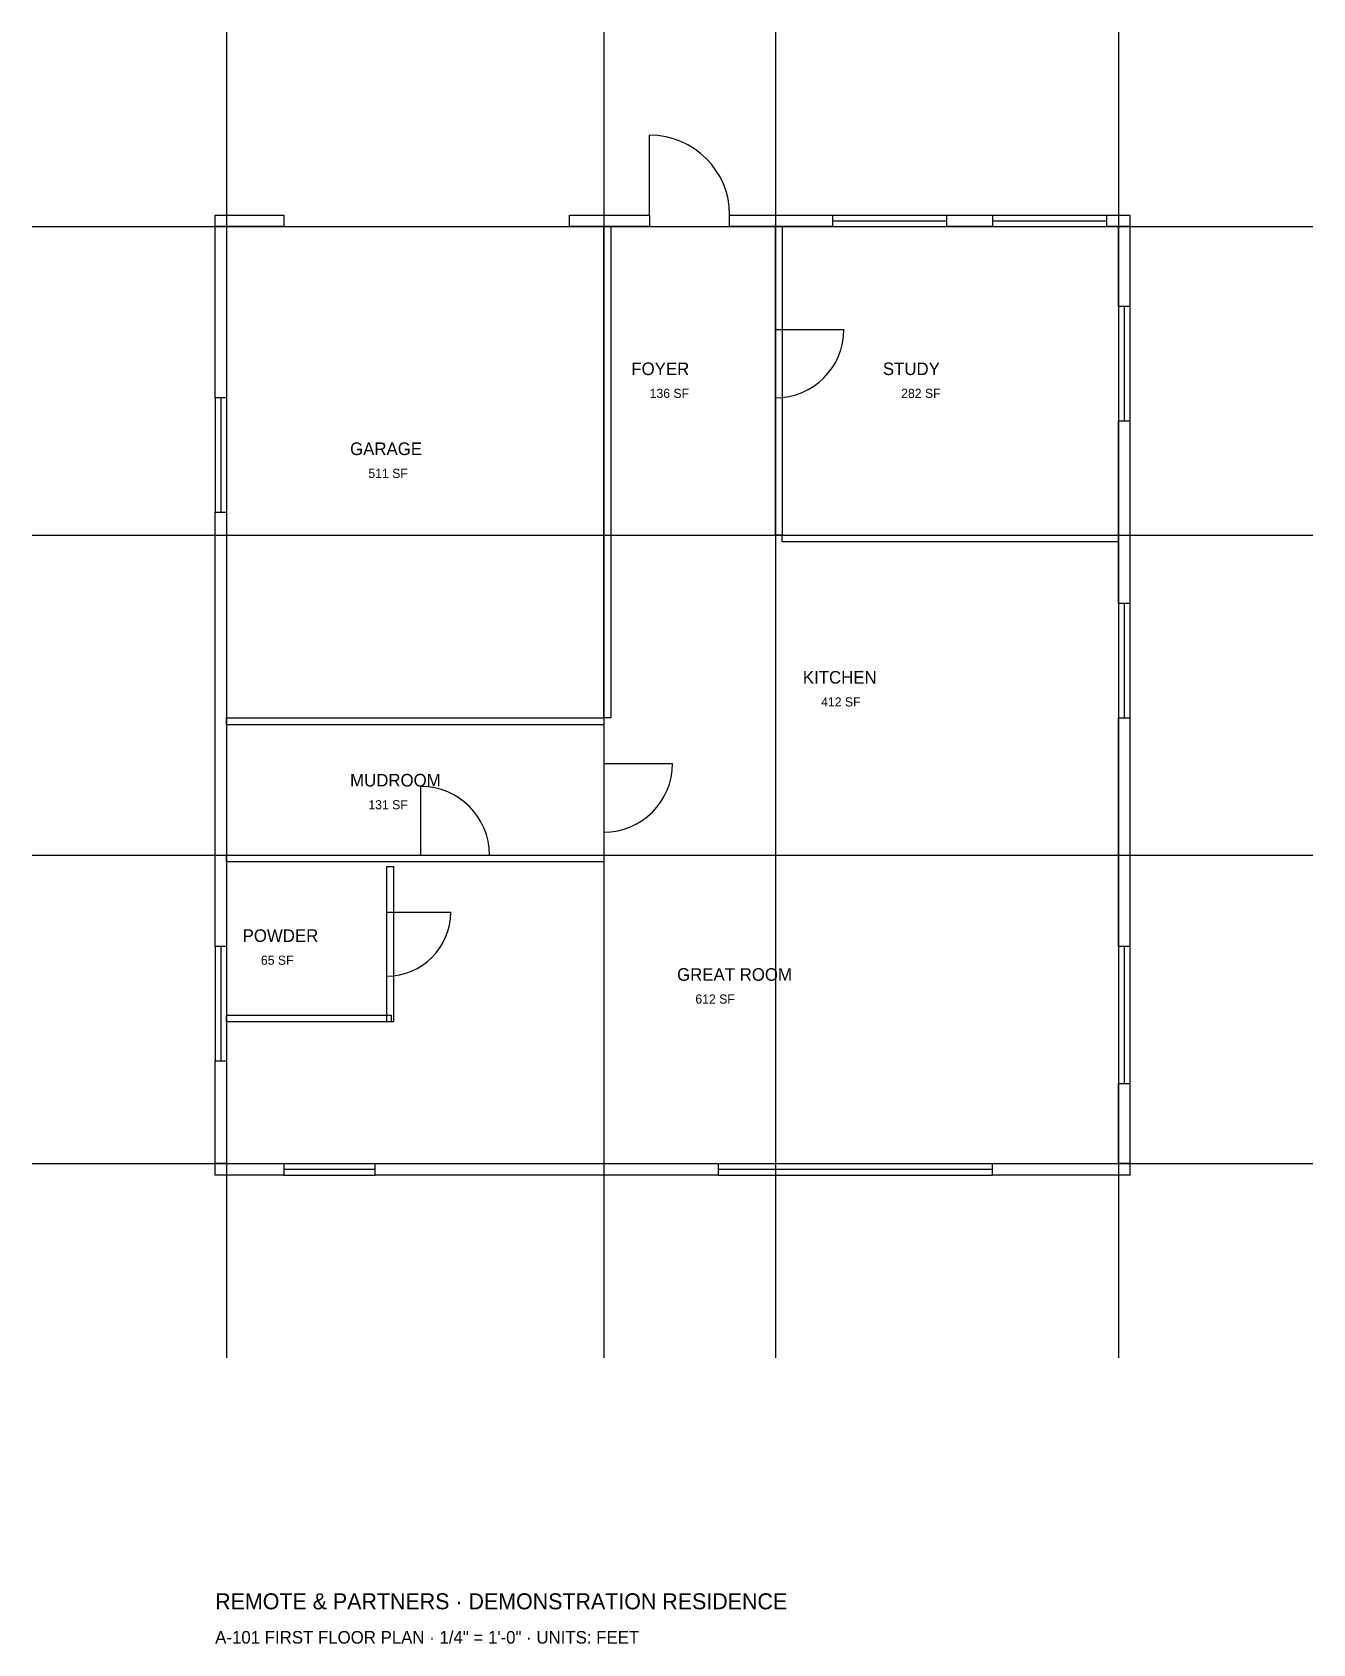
# Model space of a CAD drawing. Header units: feet. Extents: x -9.6 to 57.6, y -24.6 to 60.
import ezdxf

# ---------------------------------------------------------------- set-up
doc = ezdxf.new("R2010")
doc.units = ezdxf.units.FT
for name, color, linetype in [('DOOR', 3, 'CONTINUOUS'), ('GRID', 8, 'CONTINUOUS'), ('NOTE', 4, 'CONTINUOUS'), ('ROOM', 2, 'CONTINUOUS'), ('WALL', 7, 'CONTINUOUS'), ('WIN', 5, 'CONTINUOUS')]:
    doc.layers.add(name, color=color, linetype=linetype)

msp = doc.modelspace()

# ---------------------------------------------------------------- linework, layer by layer
at = {"layer": 'DOOR'}
for p, q in [((22.8, 50.4), (22.8, 54.6)), ((29.4, 44.4), (33, 44.4)), ((20.4, 21.6), (24, 21.6)), ((10.8, 16.8), (10.8, 20.4)), ((9, 13.8), (12.36, 13.8))]:
    msp.add_line(p, q, dxfattribs=at)
for centre, radius, start, end in [((22.8, 50.4), 4.2, 0, 90), ((29.4, 44.4), 3.6, 270, 360), ((20.4, 21.6), 3.6, 270, 360), ((10.8, 16.8), 3.6, 0, 90), ((9, 13.8), 3.36, 270, 360)]:
    msp.add_arc(centre, radius, start, end, dxfattribs=at)
at = {"layer": 'GRID'}
for p, q in [((0.6, 60), (0.6, -9.6)), ((20.4, 60), (20.4, -9.6)), ((29.4, 60), (29.4, -9.6)), ((47.4, 60), (47.4, -9.6)), ((-9.6, 49.8), (57.6, 49.8)), ((-9.6, 33.6), (57.6, 33.6)), ((-9.6, 16.8), (57.6, 16.8)), ((-9.6, 0.6), (57.6, 0.6))]:
    msp.add_line(p, q, dxfattribs=at)
at = {"layer": 'WALL'}
for points in [[(0, 50.4), (3.6, 50.4), (3.6, 49.8), (0, 49.8)], [(18.6, 50.4), (22.8, 50.4), (22.8, 49.8), (18.6, 49.8)], [(27, 50.4), (32.4, 50.4), (32.4, 49.8), (27, 49.8)], [(38.4, 50.4), (40.8, 50.4), (40.8, 49.8), (38.4, 49.8)], [(46.8, 50.4), (48, 50.4), (48, 49.8), (46.8, 49.8)], [(0, 49.8), (0.6, 49.8), (0.6, 40.8), (0, 40.8)], [(20.4, 49.8), (20.76, 49.8), (20.76, 24), (20.4, 24)], [(29.4, 49.8), (29.76, 49.8), (29.76, 33.6), (29.4, 33.6)], [(47.4, 49.8), (48, 49.8), (48, 45.6), (47.4, 45.6)], [(47.4, 39.6), (48, 39.6), (48, 30), (47.4, 30)], [(0, 34.8), (0.6, 34.8), (0.6, 12), (0, 12)], [(29.76, 33.6), (47.4, 33.6), (47.4, 33.24), (29.76, 33.24)], [(0.6, 24), (20.4, 24), (20.4, 23.64), (0.6, 23.64)], [(47.4, 24), (48, 24), (48, 12), (47.4, 12)], [(0.6, 16.8), (20.4, 16.8), (20.4, 16.44), (0.6, 16.44)], [(9, 16.2), (9.36, 16.2), (9.36, 8.04), (9, 8.04)], [(0.6, 8.4), (9.24, 8.4), (9.24, 8.04), (0.6, 8.04)], [(0, 6), (0.6, 6), (0.6, 0.6), (0, 0.6)], [(47.4, 4.8), (48, 4.8), (48, 0.6), (47.4, 0.6)], [(0, 0.6), (3.6, 0.6), (3.6, 0), (0, 0)], [(8.4, 0.6), (26.4, 0.6), (26.4, 0), (8.4, 0)], [(40.8, 0.6), (48, 0.6), (48, 0), (40.8, 0)]]:
    msp.add_lwpolyline(points, close=True, dxfattribs=at)
at = {"layer": 'WIN'}
for p, q in [((32.4, 50.4), (38.4, 50.4)), ((32.4, 50.1), (38.4, 50.1)), ((40.8, 50.4), (46.8, 50.4)), ((40.8, 50.1), (46.8, 50.1)), ((32.4, 49.8), (38.4, 49.8)), ((40.8, 49.8), (46.8, 49.8)), ((47.4, 45.6), (47.4, 39.6)), ((47.7, 45.6), (47.7, 39.6)), ((48, 45.6), (48, 39.6)), ((0, 40.8), (0, 34.8)), ((0.3, 40.8), (0.3, 34.8)), ((0.6, 40.8), (0.6, 34.8)), ((47.4, 30), (47.4, 24)), ((47.7, 30), (47.7, 24)), ((48, 30), (48, 24)), ((0, 12), (0, 6)), ((0.3, 12), (0.3, 6)), ((0.6, 12), (0.6, 6)), ((47.4, 12), (47.4, 4.8)), ((47.7, 12), (47.7, 4.8)), ((48, 12), (48, 4.8)), ((3.6, 0.6), (8.4, 0.6)), ((3.6, 0.3), (8.4, 0.3)), ((3.6, 0), (8.4, 0)), ((26.4, 0.6), (40.8, 0.6)), ((26.4, 0.3), (40.8, 0.3)), ((26.4, 0), (40.8, 0))]:
    msp.add_line(p, q, dxfattribs=at)

# ---------------------------------------------------------------- texts
at = {"layer": 'NOTE'}
for s, height, p in [('REMOTE & PARTNERS · DEMONSTRATION RESIDENCE', 0.84, (0, -22.8)), ('A-101 FIRST FLOOR PLAN · 1/4" = 1\'-0" · UNITS: FEET', 0.66, (0, -24.6))]:
    msp.add_text(s, height=height, dxfattribs=at).set_placement(p)
at = {"layer": 'ROOM'}
for s, height, p in [('FOYER', 0.66, (21.84, 42)), ('STUDY', 0.66, (35.04, 42)), ('136 SF', 0.48, (22.8, 40.8)), ('282 SF', 0.48, (36, 40.8)), ('GARAGE', 0.66, (7.08, 37.8)), ('511 SF', 0.48, (8.04, 36.6)), ('KITCHEN', 0.66, (30.84, 25.8)), ('412 SF', 0.48, (31.8, 24.6)), ('MUDROOM', 0.66, (7.08, 20.4)), ('131 SF', 0.48, (8.04, 19.2)), ('POWDER', 0.66, (1.44, 12.24)), ('65 SF', 0.48, (2.4, 11.04)), ('GREAT ROOM', 0.66, (24.24, 10.2)), ('612 SF', 0.48, (25.2, 9))]:
    msp.add_text(s, height=height, dxfattribs=at).set_placement(p)

doc.saveas('drawing.dxf')
